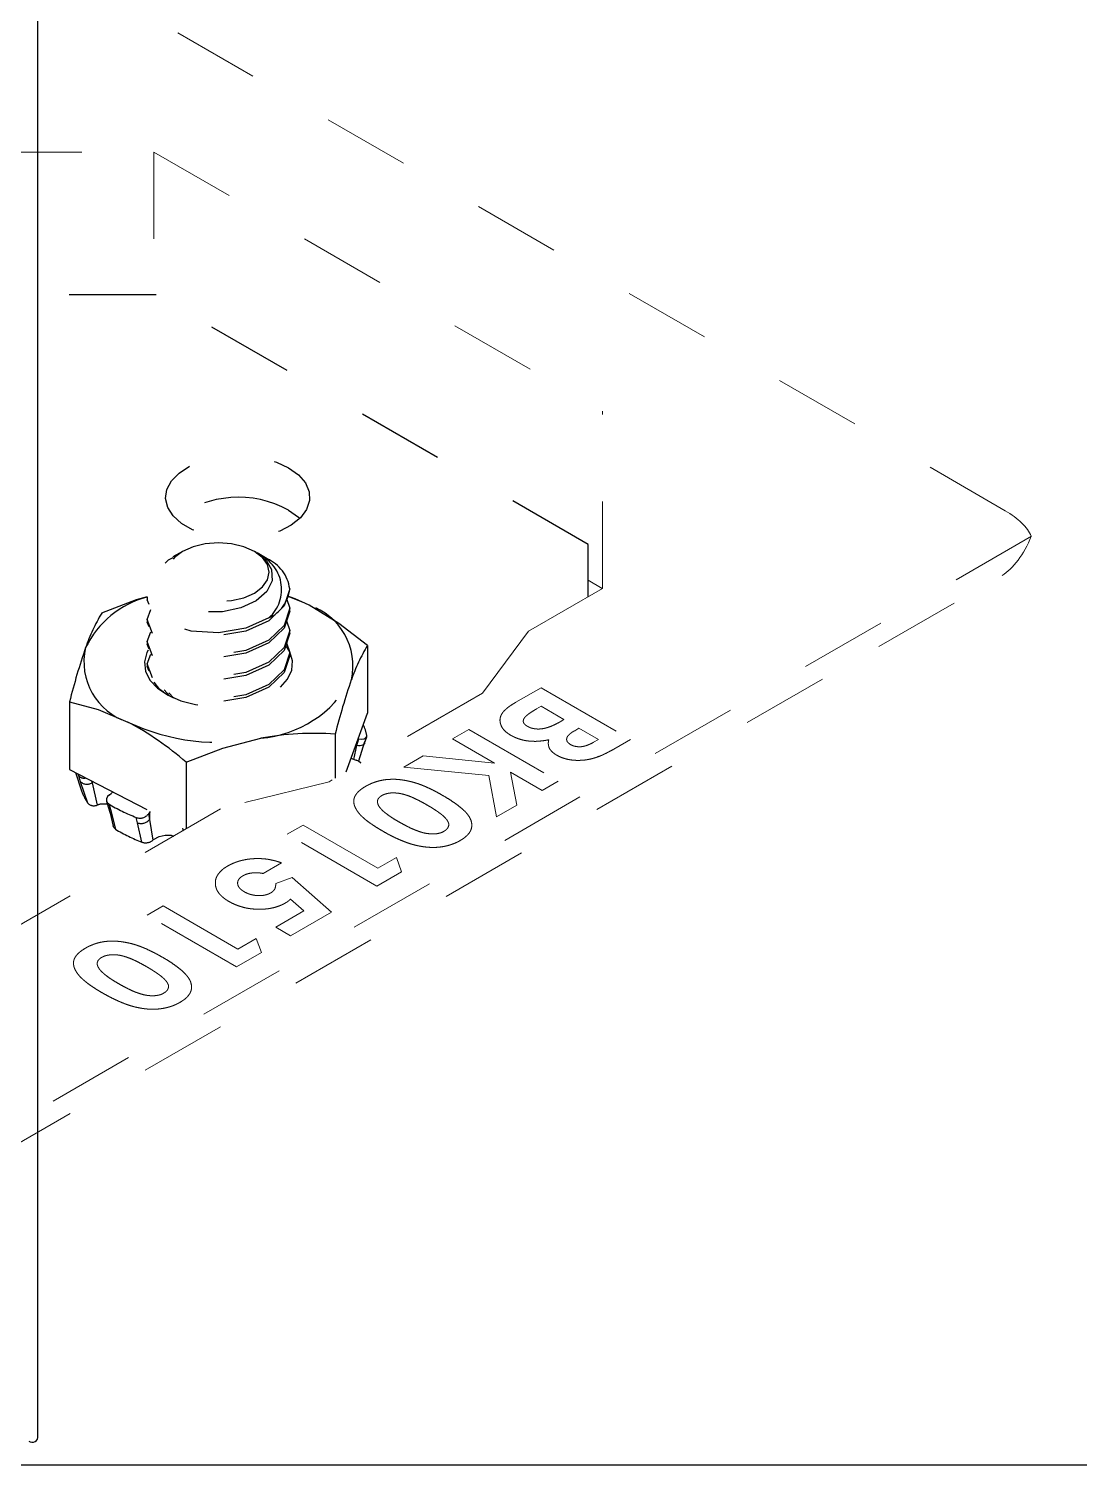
# Model space of a CAD drawing. Extents: x 0 to 11.5, y -11.3 to 0.
# Drawn here: x 3.548 to 4.757, y -11.282 to -9.629 of the extents above; entities that cross this region are included whole.
import ezdxf

# ---------------------------------------------------------------- set-up
doc = ezdxf.new("R2010")
doc.units = 0
doc.header["$LTSCALE"] = 0.5
doc.header["$MEASUREMENT"] = 0
doc.linetypes.add('HIDDEN2', pattern=[0.1875, 0.125, -0.0625])
for name, color, linetype in [('Brackets', 181, 'CONTINUOUS'), ('Hardware', 242, 'CONTINUOUS'), ('Housing', 150, 'CONTINUOUS')]:
    doc.layers.add(name, color=color, linetype=linetype)
doc.layers.add('Jig', color=41, linetype='CONTINUOUS', lineweight=13)
doc.layers.add('Text-Unprinted', color=131, linetype='CONTINUOUS', plot=False)

msp = doc.modelspace()

# ---------------------------------------------------------------- linework, layer by layer
at = {"layer": 'Brackets', "linetype": 'HIDDEN2', "transparency": 16777216}
for p, q in [((3.6942, -9.9353), (3.422, -9.9353)), ((4.1915, -10.2225), (3.6942, -9.9353)), ((4.1915, -10.2827), (4.1915, -10.2225))]:
    msp.add_line(p, q, dxfattribs=at)
at = {"layer": 'Brackets', "linetype": 'HIDDEN2', "transparency": 16777216, "flags": 128}
for points in [[(3.8468, -10.1343), (3.8581, -10.1424), (3.8661, -10.1517), (3.8704, -10.1618), (3.8709, -10.1721), (3.8675, -10.1823), (3.8604, -10.1918), (3.8499, -10.2003), (3.8366, -10.2072), (3.821, -10.2123), (3.8038, -10.2153), (3.7859, -10.2162), (3.7681, -10.2148), (3.7513, -10.2112), (3.7361, -10.2056), (3.7235, -10.1983), (3.7138, -10.1895), (3.7076, -10.1798), (3.7052, -10.1695), (3.7066, -10.1592), (3.7119, -10.1493), (3.7207, -10.1403), (3.7327, -10.1326), (3.7473, -10.1265), (3.7638, -10.1224), (3.7814, -10.1205), (3.7994, -10.1207), (3.8168, -10.1232), (3.8329, -10.1278), (3.8468, -10.1343)], [(3.8468, -10.1832), (3.8581, -10.1912), (3.8596, -10.1926)]]:
    msp.add_lwpolyline(points, dxfattribs=at)
at = {"layer": 'Brackets', "linetype": 'HIDDEN2', "transparency": 16777216}
msp.add_arc((3.789, -10.2875), 0.1193, 61.0098, 127.3306, dxfattribs=at)
at = {"layer": 'Hardware', "linetype": 'HIDDEN2', "transparency": 16777216}
for p, q in [((3.7247, -10.2305), (3.7137, -10.2369)), ((3.8096, -10.2318), (3.8074, -10.2305)), ((3.8222, -10.2391), (3.8105, -10.2323)), ((3.8278, -10.2608), (3.8278, -10.2577)), ((3.6841, -10.2832), (3.6841, -10.2864)), ((3.8481, -10.2991), (3.8481, -10.2959)), ((3.6841, -10.3087), (3.6841, -10.3119)), ((3.8481, -10.3246), (3.8481, -10.3214)), ((3.6841, -10.3342), (3.6841, -10.3374)), ((3.8481, -10.3501), (3.8481, -10.347)), ((3.9375, -10.3387), (3.9375, -10.4166)), ((3.6841, -10.3597), (3.6841, -10.3625)), ((3.7027, -10.3926), (3.7069, -10.3953)), ((3.7148, -10.3992), (3.7091, -10.3934)), ((3.5946, -10.4036), (3.5946, -10.4815)), ((3.9129, -10.4843), (3.9375, -10.4166)), ((3.9005, -10.4407), (3.9005, -10.4915)), ((3.9253, -10.4539), (3.9277, -10.4463)), ((3.9277, -10.4463), (3.9268, -10.4462)), ((3.9342, -10.4513), (3.9367, -10.4437)), ((3.9219, -10.4698), (3.9253, -10.4539)), ((3.9253, -10.4502), (3.9253, -10.4539)), ((3.9343, -10.4496), (3.9274, -10.472)), ((3.729, -10.4731), (3.729, -10.5496)), ((3.9221, -10.4698), (3.9245, -10.4707)), ((3.5946, -10.4815), (3.7277, -10.5504)), ((3.6015, -10.4851), (3.6081, -10.5049)), ((3.6037, -10.4862), (3.6052, -10.4886)), ((3.6074, -10.4955), (3.6052, -10.4886)), ((3.6157, -10.5203), (3.6074, -10.4955)), ((3.6199, -10.4946), (3.6206, -10.4967)), ((3.6206, -10.4949), (3.6206, -10.4967)), ((3.6206, -10.4967), (3.6263, -10.5225)), ((3.6405, -10.5105), (3.6424, -10.5091)), ((3.6424, -10.5091), (3.6443, -10.5072)), ((3.6372, -10.5178), (3.6391, -10.5244)), ((3.6397, -10.521), (3.6416, -10.5275)), ((3.6416, -10.5275), (3.6475, -10.5501)), ((3.6727, -10.5428), (3.6715, -10.5366)), ((3.678, -10.5651), (3.6727, -10.5428)), ((3.6867, -10.5308), (3.6855, -10.5326)), ((3.6855, -10.5326), (3.6867, -10.5389)), ((3.6876, -10.5296), (3.6867, -10.5308)), ((3.6867, -10.5308), (3.6867, -10.5389)), ((3.6867, -10.5389), (3.6904, -10.5629)), ((3.7247, -10.5488), (3.7249, -10.5505))]:
    msp.add_line(p, q, dxfattribs=at)
at = {"layer": 'Hardware', "linetype": 'HIDDEN2', "transparency": 16777216, "flags": 128}
for points in [[(3.8075, -10.2306), (3.7953, -10.2252), (3.7812, -10.2218), (3.7661, -10.2207), (3.7509, -10.2218), (3.7368, -10.2252), (3.7246, -10.2306), (3.7153, -10.2376), (3.7095, -10.2457), (3.7075, -10.2545), (3.7095, -10.2632), (3.7153, -10.2714), (3.7246, -10.2784), (3.7368, -10.2838), (3.7509, -10.2871), (3.7661, -10.2883), (3.7812, -10.2871), (3.7953, -10.2838), (3.8075, -10.2784), (3.8168, -10.2714), (3.8226, -10.2632), (3.8246, -10.2545), (3.8226, -10.2457), (3.8168, -10.2376), (3.8075, -10.2306)], [(3.8094, -10.2319), (3.8208, -10.2406), (3.827, -10.2514)], [(3.827, -10.2514), (3.8278, -10.2642), (3.8219, -10.2766), (3.8094, -10.2874), (3.7919, -10.2954), (3.7707, -10.2999), (3.7486, -10.3001), (3.7274, -10.2961), (3.7101, -10.2882), (3.6984, -10.2774), (3.6939, -10.2648), (3.6972, -10.252), (3.7084, -10.2402), (3.7139, -10.2374)], [(3.824, -10.3071), (3.7974, -10.319), (3.7661, -10.3242), (3.7347, -10.3222), (3.7081, -10.3135), (3.6903, -10.2997), (3.6841, -10.2832), (3.6903, -10.2666), (3.6942, -10.2636)], [(3.8481, -10.2736), (3.8418, -10.2933), (3.824, -10.3103), (3.7974, -10.3222), (3.7661, -10.3274), (3.7347, -10.3253), (3.7081, -10.3167), (3.6903, -10.3029), (3.6841, -10.2864)], [(3.6838, -10.2828), (3.6714, -10.2862), (3.6316, -10.3016)], [(3.8445, -10.2848), (3.8481, -10.2959), (3.8418, -10.3157), (3.824, -10.3326), (3.7974, -10.3445), (3.7661, -10.3497), (3.7347, -10.3477), (3.7081, -10.339), (3.6903, -10.3252), (3.6841, -10.3087), (3.6883, -10.2975)], [(3.8703, -10.2925), (3.8655, -10.2901), (3.8454, -10.2819)], [(3.8703, -10.2925), (3.8542, -10.2852), (3.846, -10.2822)], [(3.9375, -10.3387), (3.9046, -10.3134), (3.8703, -10.2925)], [(3.8481, -10.2991), (3.8418, -10.3188), (3.824, -10.3358), (3.7974, -10.3477), (3.7661, -10.3529), (3.7347, -10.3509), (3.7081, -10.3422), (3.6903, -10.3284), (3.6841, -10.3119)], [(3.8445, -10.3103), (3.8481, -10.3214), (3.8418, -10.3412), (3.824, -10.3581), (3.7974, -10.37), (3.7661, -10.3752), (3.7347, -10.3732), (3.7081, -10.3645), (3.6903, -10.3507), (3.6841, -10.3342), (3.6883, -10.323)], [(3.8481, -10.3246), (3.8418, -10.3444), (3.824, -10.3613), (3.7974, -10.3732), (3.7661, -10.3784), (3.7347, -10.3764), (3.7081, -10.3677), (3.6903, -10.3539), (3.6841, -10.3374)], [(3.6852, -10.344), (3.6836, -10.347), (3.6808, -10.3576), (3.6819, -10.3682), (3.6871, -10.3785), (3.6959, -10.3878), (3.708, -10.3959), (3.7228, -10.4023), (3.7396, -10.4066), (3.7577, -10.4088), (3.7761, -10.4087), (3.7941, -10.4063), (3.8108, -10.4018), (3.8254, -10.3952), (3.8372, -10.387), (3.8457, -10.3775), (3.8505, -10.3672), (3.8513, -10.3566), (3.8481, -10.3461), (3.8443, -10.3401)], [(3.8445, -10.3358), (3.8481, -10.347), (3.8418, -10.3667), (3.824, -10.3836), (3.7974, -10.3955), (3.7661, -10.4007), (3.7347, -10.3987), (3.7081, -10.39), (3.6903, -10.3762), (3.6841, -10.3597), (3.6883, -10.3486)], [(3.8481, -10.3501), (3.8418, -10.3699), (3.824, -10.3868), (3.7974, -10.3987), (3.7661, -10.4039), (3.7347, -10.4019), (3.7081, -10.3932), (3.6903, -10.3794), (3.6841, -10.3629)], [(3.7027, -10.3926), (3.6986, -10.3894), (3.6922, -10.3809)], [(3.7037, -10.3899), (3.7096, -10.3966), (3.7144, -10.399)], [(3.5946, -10.4036), (3.6275, -10.4124), (3.6618, -10.427)], [(3.729, -10.4731), (3.771, -10.4569), (3.8147, -10.4455)], [(3.9277, -10.4463), (3.9309, -10.4466), (3.9336, -10.4462), (3.9357, -10.4452), (3.9367, -10.4436), (3.9368, -10.4421)], [(3.9342, -10.4513), (3.934, -10.4518), (3.9332, -10.4527), (3.9321, -10.4534), (3.9307, -10.4539), (3.9291, -10.4542), (3.9272, -10.4542), (3.9253, -10.4539)], [(3.9187, -10.4683), (3.9205, -10.4692), (3.9221, -10.4698)], [(3.9302, -10.4743), (3.9296, -10.4736), (3.9271, -10.4718), (3.9245, -10.4707)], [(3.6405, -10.5105), (3.6384, -10.5127), (3.6372, -10.5151), (3.6371, -10.5174), (3.6381, -10.5196), (3.6397, -10.521)], [(3.6391, -10.5244), (3.6412, -10.5318), (3.6447, -10.5465)], [(3.6475, -10.5501), (3.6456, -10.5483), (3.6449, -10.5464)], [(3.6904, -10.5629), (3.6913, -10.5621), (3.6976, -10.5586), (3.7048, -10.5569), (3.7117, -10.5572), (3.7144, -10.5581)], [(3.7249, -10.5505), (3.725, -10.5519)]]:
    msp.add_lwpolyline(points, dxfattribs=at)
at = {"layer": 'Hardware', "linetype": 'HIDDEN2', "transparency": 16777216}
for centre, radius, start, end in [((3.7946, -10.2743), 0.0441, 311.9206, 69.3489), ((3.8047, -10.2792), 0.0437, 7.3504, 66.5129), ((3.807, -10.2695), 0.0413, 294.392, 354.3131), ((3.7123, -10.3896), 0.1103, 104.8691, 154.0121), ((3.8479, -10.362), 0.073, 347.082, 72.098), ((3.8155, -10.4117), 0.2143, 149.0896, 160.7981), ((4.301, -10.5793), 0.7279, 160.9096, 166.0336), ((3.6842, -10.3575), 0.073, 167.082, 252.098), ((4.1215, -10.4488), 0.2144, 149.093, 160.7948), ((3.8038, -10.3141), 0.1318, 274.7572, 330.8868), ((4.6078, -10.6166), 0.7289, 160.9129, 166.0303), ((3.7664, -10.2044), 0.2459, 244.8434, 281.3464), ((3.4948, -10.7422), 0.3567, 48.961, 62.0855), ((3.8746, -10.4549), 0.0635, 11.6398, 23.5409), ((3.8765, -10.7782), 0.3383, 85.9448, 100.5238), ((3.6113, -10.4833), 0.00816, 221.0681, 283.97), ((3.6147, -10.4878), 0.0106, 226.3702, 303.2178), ((3.6707, -10.4837), 0.0661, 198.7484, 213.6795), ((3.6226, -10.5136), 0.00961, 224.4484, 292.7177), ((3.634, -10.546), 0.0248, 79.9474, 108.0654), ((3.6443, -10.5228), 0.00545, 197.3537, 240.3933), ((3.7352, -10.3664), 0.1817, 238.281, 249.4596), ((3.6758, -10.5251), 0.0123, 249.5503, 322.0105), ((3.677, -10.5313), 0.0123, 249.4103, 321.6909), ((3.7372, -10.4057), 0.17, 238.1225, 249.6181), ((3.7328, -10.5491), 0.00804, 190.6521, 199.8542), ((3.6823, -10.5529), 0.0129, 250.8263, 309.0736)]:
    msp.add_arc(centre, radius, start, end, dxfattribs=at)
at = {"layer": 'Housing', "transparency": 16777216}
msp.add_line((3.5582, -11.2481), (3.5582, -8.905), dxfattribs=at)
msp.add_arc((3.5518, -11.2491), 0.00655, 230.7624, 9.2023, dxfattribs=at)
at = {"layer": 'Jig', "linetype": 'HIDDEN2', "transparency": 16777216}
for p, q in [((4.6718, -10.1837), (3.4931, -9.5033)), ((3.5087, -9.771), (3.6918, -9.771)), ((3.6918, -9.771), (4.208, -10.069)), ((3.6918, -9.771), (3.6918, -9.9353)), ((4.208, -10.2731), (4.208, -10.069)), ((4.7018, -10.2131), (3.5086, -10.9019)), ((4.1915, -10.2636), (4.2079, -10.2731)), ((4.5263, -10.3399), (4.668, -10.2581)), ((4.1231, -10.3221), (4.208, -10.2731)), ((4.1231, -10.3221), (4.0701, -10.3935)), ((3.5086, -10.9274), (4.5263, -10.3399)), ((4.0701, -10.3935), (3.8933, -10.4956)), ((4.1084, -10.4041), (4.1374, -10.3874)), ((4.1374, -10.3874), (4.2405, -10.4469)), ((4.1374, -10.4087), (4.132, -10.4118)), ((4.1638, -10.424), (4.1374, -10.4087)), ((4.1594, -10.4266), (4.1638, -10.424)), ((4.0356, -10.4461), (4.0541, -10.4355)), ((4.0839, -10.4741), (4.0356, -10.4461)), ((4.0541, -10.4355), (4.1572, -10.495)), ((4.181, -10.4339), (4.1761, -10.4368)), ((4.2035, -10.4469), (4.181, -10.4339)), ((4.1977, -10.4502), (4.2035, -10.4469)), ((4.2405, -10.4469), (4.224, -10.4564)), ((3.9794, -10.4786), (4.0017, -10.4657)), ((4.0772, -10.4885), (3.9794, -10.4786)), ((4.0017, -10.4657), (4.0839, -10.4741)), ((4.2013, -10.4674), (4.2035, -10.4662)), ((3.8933, -10.4956), (3.7696, -10.5262)), ((4.0861, -10.536), (4.0772, -10.4885)), ((4.1024, -10.4847), (4.1094, -10.5226)), ((4.1387, -10.5057), (4.1024, -10.4847)), ((4.1572, -10.495), (4.1387, -10.5057)), ((3.5086, -10.6769), (3.7696, -10.5262)), ((4.1094, -10.5226), (4.0861, -10.536)), ((3.8452, -10.556), (3.8637, -10.5454)), ((3.8637, -10.5454), (3.9496, -10.595)), ((3.9483, -10.6156), (3.8452, -10.556)), ((3.8386, -10.5889), (3.8174, -10.6011)), ((3.9496, -10.595), (3.9708, -10.5827)), ((3.9708, -10.5827), (3.9769, -10.5991)), ((3.8319, -10.6126), (3.851, -10.6057)), ((3.851, -10.6057), (3.8961, -10.6457)), ((3.9769, -10.5991), (3.9483, -10.6156)), ((3.6839, -10.6491), (3.7024, -10.6385)), ((3.7024, -10.6385), (3.7883, -10.6881)), ((3.832, -10.6629), (3.8642, -10.6442)), ((3.8642, -10.6442), (3.8488, -10.6307)), ((3.787, -10.7087), (3.6839, -10.6491)), ((3.8961, -10.6457), (3.8491, -10.6728)), ((3.7883, -10.6881), (3.8095, -10.6759)), ((3.8095, -10.6759), (3.8156, -10.6922)), ((3.8491, -10.6728), (3.832, -10.6629)), ((3.8156, -10.6922), (3.787, -10.7087))]:
    msp.add_line(p, q, dxfattribs=at)
for centre, major_axis, ratio, start_param, end_param in [((4.6276, -10.2092), (0.0758, -0.0203), 0.51759, 0.390182, 1.0931), ((4.668, -10.1859), (0.0203, 0.0758), 0.517638, 3.619174, 4.487053)]:
    msp.add_ellipse(centre, major_axis=major_axis, ratio=ratio, start_param=start_param, end_param=end_param, dxfattribs=at)
for points, knots in [([(4.1024, -10.442), (4.1011, -10.4412), (4.0984, -10.4395), (4.0952, -10.4366), (4.0927, -10.4336), (4.0911, -10.4303), (4.0902, -10.427), (4.09, -10.4238), (4.0907, -10.4206), (4.0919, -10.418), (4.0932, -10.4159), (4.0946, -10.4143), (4.0962, -10.4127), (4.0981, -10.411), (4.1002, -10.4093), (4.1027, -10.4076), (4.1054, -10.4059), (4.1073, -10.4047), (4.1084, -10.4041)], [0, 0, 0, 0, 0.080261, 0.158474, 0.236207, 0.315056, 0.393175, 0.468687, 0.542738, 0.617328, 0.655986, 0.697072, 0.740691, 0.786724, 0.835575, 0.887247, 0.941896, 1, 1, 1, 1]), ([(4.132, -10.4118), (4.131, -10.4124), (4.129, -10.4136), (4.1262, -10.4154), (4.1238, -10.417), (4.1218, -10.4186), (4.1201, -10.42), (4.1188, -10.4214), (4.1178, -10.4227), (4.1172, -10.4238), (4.117, -10.425), (4.1169, -10.426), (4.1171, -10.4271), (4.1176, -10.4281), (4.1182, -10.4291), (4.1192, -10.43), (4.1203, -10.4309), (4.1212, -10.4315), (4.1217, -10.4317)], [0, 0, 0, 0, 0.109567, 0.210657, 0.302002, 0.385143, 0.459013, 0.524719, 0.583227, 0.634208, 0.681186, 0.726275, 0.770113, 0.81408, 0.857994, 0.903339, 0.950545, 1, 1, 1, 1]), ([(4.1217, -10.4317), (4.1222, -10.432), (4.1233, -10.4326), (4.1251, -10.4334), (4.127, -10.434), (4.1289, -10.4344), (4.131, -10.4347), (4.1331, -10.4349), (4.1353, -10.4349), (4.1376, -10.4347), (4.14, -10.4344), (4.1425, -10.4338), (4.1451, -10.4331), (4.1477, -10.4322), (4.1505, -10.4311), (4.1534, -10.4297), (4.1564, -10.4282), (4.1584, -10.4271), (4.1594, -10.4266)], [0, 0, 0, 0, 0.052819, 0.102878, 0.151678, 0.199551, 0.247191, 0.295684, 0.345734, 0.397981, 0.453756, 0.514105, 0.579148, 0.650083, 0.727487, 0.811477, 0.902489, 1, 1, 1, 1]), ([(4.1462, -10.4473), (4.1451, -10.4475), (4.143, -10.4479), (4.1398, -10.4484), (4.1366, -10.4487), (4.1336, -10.449), (4.1306, -10.4491), (4.1277, -10.449), (4.1249, -10.4489), (4.1221, -10.4486), (4.1195, -10.4482), (4.1168, -10.4477), (4.1143, -10.447), (4.1118, -10.4462), (4.1094, -10.4454), (4.107, -10.4443), (4.1046, -10.4432), (4.1032, -10.4424), (4.1024, -10.442)], [0, 0, 0, 0, 0.072777, 0.142695, 0.20945, 0.274662, 0.337276, 0.397637, 0.457383, 0.51563, 0.573128, 0.631071, 0.689567, 0.748793, 0.809263, 0.870741, 0.934278, 1, 1, 1, 1]), ([(4.1761, -10.4368), (4.1754, -10.4372), (4.1741, -10.4379), (4.1724, -10.4391), (4.1709, -10.4402), (4.1697, -10.4413), (4.1686, -10.4424), (4.1678, -10.4435), (4.1673, -10.4446), (4.1668, -10.4459), (4.1668, -10.4476), (4.1675, -10.4495), (4.1691, -10.4513), (4.1706, -10.4523), (4.1714, -10.4528)], [0, 0, 0, 0, 0.088765, 0.171355, 0.248082, 0.32112, 0.38886, 0.452062, 0.51223, 0.569578, 0.676977, 0.78104, 0.886932, 1, 1, 1, 1]), ([(4.1554, -10.465), (4.1545, -10.4644), (4.1526, -10.4632), (4.1503, -10.4614), (4.1485, -10.4594), (4.147, -10.4573), (4.1462, -10.455), (4.1457, -10.4526), (4.1457, -10.45), (4.1461, -10.4482), (4.1462, -10.4473)], [0, 0, 0, 0, 0.123301, 0.242848, 0.359409, 0.475562, 0.594399, 0.720186, 0.855107, 1, 1, 1, 1]), ([(4.1714, -10.4528), (4.1723, -10.4533), (4.1739, -10.4541), (4.1768, -10.4549), (4.1799, -10.4553), (4.1827, -10.4553), (4.1849, -10.4551), (4.1866, -10.4547), (4.1884, -10.4543), (4.1902, -10.4537), (4.192, -10.453), (4.1939, -10.4522), (4.1958, -10.4513), (4.197, -10.4506), (4.1977, -10.4502)], [0, 0, 0, 0, 0.11231, 0.217147, 0.320714, 0.428659, 0.486092, 0.546538, 0.610628, 0.678603, 0.751055, 0.828597, 0.911511, 1, 1, 1, 1]), ([(4.224, -10.4564), (4.2228, -10.4571), (4.2206, -10.4584), (4.2172, -10.4602), (4.2141, -10.4618), (4.2112, -10.4633), (4.2084, -10.4646), (4.2058, -10.4658), (4.2034, -10.4667), (4.2018, -10.4673), (4.2011, -10.4675)], [0, 0, 0, 0, 0.163996, 0.31733, 0.458061, 0.588186, 0.707951, 0.816321, 0.913584, 1, 1, 1, 1]), ([(4.2011, -10.4675), (4.2001, -10.4678), (4.1982, -10.4685), (4.1951, -10.4692), (4.1921, -10.4699), (4.1891, -10.4704), (4.186, -10.4708), (4.183, -10.4709), (4.1799, -10.471), (4.1768, -10.4709), (4.1738, -10.4707), (4.1709, -10.4703), (4.168, -10.4698), (4.1653, -10.4691), (4.1627, -10.4683), (4.1601, -10.4673), (4.1577, -10.4662), (4.1562, -10.4654), (4.1554, -10.465)], [0, 0, 0, 0, 0.0687531, 0.1349156, 0.1997307, 0.2629864, 0.3253728, 0.3873549, 0.4494293, 0.5111423, 0.5725003, 0.6331078, 0.6928946, 0.752379, 0.8127285, 0.8734732, 0.9357733, 1, 1, 1, 1]), ([(3.9355, -10.5008), (3.9365, -10.5003), (3.9383, -10.4993), (3.9412, -10.4979), (3.9442, -10.4967), (3.9472, -10.4956), (3.9503, -10.4947), (3.9534, -10.494), (3.9566, -10.4934), (3.9598, -10.493), (3.9631, -10.4928), (3.9665, -10.4927), (3.97, -10.4927), (3.9735, -10.493), (3.9771, -10.4934), (3.9808, -10.494), (3.9845, -10.4947), (3.9884, -10.4956), (3.9923, -10.4967), (3.9964, -10.498), (4.0006, -10.4996), (4.005, -10.5014), (4.0095, -10.5035), (4.0142, -10.5058), (4.0191, -10.5084), (4.0223, -10.5102), (4.024, -10.5112)], [0, 0, 0, 0, 0.038217, 0.074866, 0.110156, 0.144728, 0.178083, 0.211173, 0.243689, 0.275873, 0.308376, 0.341263, 0.37515, 0.409654, 0.445155, 0.482071, 0.520572, 0.560549, 0.603102, 0.648683, 0.697941, 0.750805, 0.807313, 0.867658, 0.931863, 1, 1, 1, 1]), ([(3.9549, -10.5522), (3.9532, -10.5512), (3.95, -10.5493), (3.9455, -10.5465), (3.9414, -10.5437), (3.9377, -10.5411), (3.9345, -10.5385), (3.9317, -10.536), (3.9292, -10.5336), (3.9273, -10.5312), (3.9256, -10.529), (3.9243, -10.5268), (3.9232, -10.5246), (3.9224, -10.5225), (3.922, -10.5205), (3.9217, -10.5185), (3.9218, -10.5166), (3.9222, -10.5147), (3.9228, -10.5129), (3.9238, -10.5111), (3.925, -10.5093), (3.9265, -10.5075), (3.9284, -10.5058), (3.9304, -10.5041), (3.9328, -10.5024), (3.9346, -10.5014), (3.9355, -10.5008)], [0, 0, 0, 0, 0.068487, 0.133069, 0.193817, 0.251068, 0.304383, 0.354387, 0.401271, 0.444674, 0.485664, 0.524645, 0.562136, 0.597927, 0.632452, 0.665728, 0.697754, 0.729353, 0.76059, 0.792367, 0.824323, 0.857165, 0.890933, 0.925965, 0.962064, 1, 1, 1, 1]), ([(3.9541, -10.5115), (3.9535, -10.5118), (3.9524, -10.5125), (3.9511, -10.5136), (3.9501, -10.5149), (3.9494, -10.5162), (3.9491, -10.5176), (3.949, -10.519), (3.9493, -10.5205), (3.9497, -10.5216), (3.9499, -10.5221)], [0, 0, 0, 0, 0.124035, 0.242846, 0.360342, 0.479042, 0.599334, 0.725488, 0.858549, 1, 1, 1, 1]), ([(4.0053, -10.5218), (4.0037, -10.5209), (4.0006, -10.5191), (3.9961, -10.5168), (3.9918, -10.5147), (3.9877, -10.5129), (3.9839, -10.5114), (3.9802, -10.5103), (3.9769, -10.5094), (3.9737, -10.5088), (3.9707, -10.5085), (3.9679, -10.5084), (3.9652, -10.5084), (3.9627, -10.5086), (3.9603, -10.5091), (3.9581, -10.5097), (3.956, -10.5105), (3.9547, -10.5111), (3.9541, -10.5115)], [0, 0, 0, 0, 0.110753, 0.212377, 0.305554, 0.389901, 0.466769, 0.535485, 0.596821, 0.651361, 0.701339, 0.747856, 0.792192, 0.834256, 0.875313, 0.916021, 0.957645, 1, 1, 1, 1]), ([(4.024, -10.5112), (4.0262, -10.5125), (4.0306, -10.5151), (4.0366, -10.519), (4.0418, -10.5228), (4.0463, -10.5264), (4.0501, -10.5299), (4.053, -10.5333), (4.0553, -10.5366), (4.0562, -10.5388), (4.0567, -10.5399)], [0, 0, 0, 0, 0.161066, 0.310779, 0.449889, 0.578276, 0.696627, 0.805994, 0.906565, 1, 1, 1, 1]), ([(3.9499, -10.5221), (3.9502, -10.5228), (3.951, -10.5242), (3.9527, -10.5263), (3.9548, -10.5286), (3.9575, -10.531), (3.9608, -10.5334), (3.9645, -10.5361), (3.9687, -10.5388), (3.9718, -10.5406), (3.9734, -10.5415)], [0, 0, 0, 0, 0.088875, 0.186363, 0.29409, 0.412109, 0.541758, 0.682689, 0.835089, 1, 1, 1, 1]), ([(4.0255, -10.5527), (4.0263, -10.5522), (4.0278, -10.5512), (4.0294, -10.5495), (4.0306, -10.5477), (4.0311, -10.5461), (4.0312, -10.5447), (4.0311, -10.5436), (4.0307, -10.5425), (4.0301, -10.5413), (4.0294, -10.54), (4.0285, -10.5387), (4.0273, -10.5374), (4.026, -10.536), (4.0244, -10.5345), (4.0225, -10.533), (4.0203, -10.5313), (4.0179, -10.5296), (4.0151, -10.5278), (4.0121, -10.5258), (4.0088, -10.5238), (4.0065, -10.5225), (4.0053, -10.5218)], [0, 0, 0, 0, 0.0538411, 0.1055571, 0.1576599, 0.2116004, 0.2398238, 0.2697149, 0.3010045, 0.3345039, 0.3701852, 0.4079947, 0.4485928, 0.4919867, 0.5385879, 0.5903019, 0.6463263, 0.7071889, 0.7729157, 0.8436212, 0.9192973, 1, 1, 1, 1]), ([(3.9734, -10.5415), (3.975, -10.5424), (3.9782, -10.5442), (3.9829, -10.5467), (3.9873, -10.5489), (3.9915, -10.5507), (3.9955, -10.5523), (3.9992, -10.5535), (4.0026, -10.5545), (4.0059, -10.5551), (4.0089, -10.5554), (4.0117, -10.5556), (4.0144, -10.5556), (4.017, -10.5554), (4.0194, -10.555), (4.0216, -10.5544), (4.0237, -10.5537), (4.0249, -10.553), (4.0255, -10.5527)], [0, 0, 0, 0, 0.112119, 0.21581, 0.310214, 0.396008, 0.473428, 0.542799, 0.60457, 0.659382, 0.708791, 0.755384, 0.798717, 0.840426, 0.880199, 0.91973, 0.959047, 1, 1, 1, 1]), ([(4.0567, -10.5399), (4.057, -10.541), (4.0576, -10.5431), (4.0577, -10.5464), (4.0573, -10.5495), (4.056, -10.5525), (4.0542, -10.5553), (4.0516, -10.5581), (4.0484, -10.5607), (4.0458, -10.5623), (4.0445, -10.5631)], [0, 0, 0, 0, 0.132314, 0.2587, 0.380912, 0.500535, 0.620923, 0.742376, 0.868281, 1, 1, 1, 1]), ([(4.0445, -10.5631), (4.0436, -10.5636), (4.0418, -10.5646), (4.0389, -10.566), (4.036, -10.5671), (4.0329, -10.5682), (4.0298, -10.5691), (4.0267, -10.5698), (4.0234, -10.5704), (4.0201, -10.5708), (4.0167, -10.5711), (4.0132, -10.5711), (4.0096, -10.5711), (4.006, -10.5708), (4.0023, -10.5704), (3.9986, -10.5698), (3.9947, -10.569), (3.9908, -10.5681), (3.9868, -10.5669), (3.9827, -10.5655), (3.9784, -10.5639), (3.9739, -10.562), (3.9693, -10.5599), (3.9646, -10.5576), (3.9597, -10.555), (3.9565, -10.5531), (3.9549, -10.5522)], [0, 0, 0, 0, 0.0366286, 0.0720217, 0.1066078, 0.1402818, 0.1735899, 0.2063905, 0.2392744, 0.2720847, 0.3050361, 0.3385128, 0.3725942, 0.4076936, 0.4438581, 0.4814443, 0.5202391, 0.5610321, 0.6041364, 0.6501786, 0.6996678, 0.7524047, 0.8088213, 0.8689765, 0.9326862, 1, 1, 1, 1]), ([(3.7779, -10.6332), (3.7767, -10.6325), (3.7744, -10.6311), (3.7713, -10.6287), (3.7686, -10.6263), (3.7665, -10.6237), (3.7647, -10.6211), (3.7635, -10.6184), (3.7627, -10.6156), (3.7624, -10.6127), (3.7625, -10.6098), (3.7631, -10.607), (3.7642, -10.6044), (3.7658, -10.6018), (3.7678, -10.5993), (3.7702, -10.5969), (3.7731, -10.5947), (3.7754, -10.5933), (3.7765, -10.5926)], [0, 0, 0, 0, 0.066758, 0.131732, 0.194817, 0.257027, 0.318727, 0.38033, 0.443305, 0.507446, 0.571491, 0.633349, 0.693931, 0.75392, 0.813795, 0.874519, 0.93622, 1, 1, 1, 1]), ([(3.7765, -10.5926), (3.7776, -10.592), (3.7798, -10.5908), (3.7831, -10.5893), (3.7867, -10.5879), (3.7903, -10.5867), (3.7941, -10.5858), (3.798, -10.585), (3.802, -10.5844), (3.8061, -10.5841), (3.8102, -10.5839), (3.8144, -10.584), (3.8185, -10.5842), (3.8226, -10.5847), (3.8267, -10.5855), (3.8307, -10.5864), (3.8347, -10.5875), (3.8373, -10.5884), (3.8386, -10.5889)], [0, 0, 0, 0, 0.0659348, 0.1300373, 0.1923621, 0.2538195, 0.3141994, 0.3746699, 0.4351541, 0.4964787, 0.5578093, 0.6190309, 0.6796912, 0.7409613, 0.8033753, 0.8668177, 0.932318, 1, 1, 1, 1]), ([(3.794, -10.6039), (3.7935, -10.6042), (3.7925, -10.6048), (3.7913, -10.6058), (3.7902, -10.6068), (3.7894, -10.6079), (3.7888, -10.609), (3.7883, -10.6102), (3.7881, -10.6115), (3.7881, -10.6127), (3.7883, -10.614), (3.7887, -10.6153), (3.7893, -10.6165), (3.7902, -10.6177), (3.7913, -10.6189), (3.7926, -10.62), (3.7941, -10.6211), (3.7952, -10.6218), (3.7958, -10.6222)], [0, 0, 0, 0, 0.0611615, 0.1203364, 0.1783898, 0.2358655, 0.2941824, 0.353242, 0.4136922, 0.4761377, 0.5394336, 0.6023842, 0.6644303, 0.7277262, 0.7924691, 0.8591605, 0.928156, 1, 1, 1, 1]), ([(3.8174, -10.6011), (3.8163, -10.6009), (3.8141, -10.6005), (3.8108, -10.6002), (3.8076, -10.6002), (3.8045, -10.6005), (3.8016, -10.601), (3.7988, -10.6017), (3.7963, -10.6027), (3.7948, -10.6035), (3.794, -10.6039)], [0, 0, 0, 0, 0.138136, 0.268451, 0.394253, 0.518099, 0.638518, 0.756966, 0.877275, 1, 1, 1, 1]), ([(3.7958, -10.6222), (3.7964, -10.6225), (3.7976, -10.6232), (3.7995, -10.624), (3.8013, -10.6247), (3.8033, -10.6253), (3.8053, -10.6258), (3.8074, -10.6262), (3.8095, -10.6265), (3.8117, -10.6266), (3.8138, -10.6266), (3.8158, -10.6265), (3.8178, -10.6263), (3.8197, -10.6259), (3.8215, -10.6255), (3.8232, -10.6249), (3.8248, -10.6242), (3.8258, -10.6237), (3.8263, -10.6234)], [0, 0, 0, 0, 0.0729004, 0.1420036, 0.2092423, 0.2745916, 0.3384168, 0.4016928, 0.464934, 0.5282564, 0.590685, 0.6509338, 0.7096511, 0.7671803, 0.8241642, 0.8817509, 0.9399466, 1, 1, 1, 1]), ([(3.8263, -10.6234), (3.8268, -10.6231), (3.8278, -10.6225), (3.829, -10.6214), (3.8301, -10.6202), (3.8309, -10.6189), (3.8314, -10.6175), (3.8318, -10.616), (3.832, -10.6143), (3.8319, -10.6132), (3.8319, -10.6126)], [0, 0, 0, 0, 0.11036, 0.221186, 0.334364, 0.452977, 0.577234, 0.708804, 0.849355, 1, 1, 1, 1]), ([(3.8434, -10.6349), (3.8423, -10.6355), (3.8401, -10.6368), (3.8364, -10.6383), (3.8327, -10.6396), (3.8287, -10.6407), (3.8246, -10.6415), (3.8203, -10.642), (3.8159, -10.6423), (3.8114, -10.6423), (3.8069, -10.6421), (3.8024, -10.6416), (3.798, -10.6409), (3.7938, -10.6398), (3.7896, -10.6386), (3.7856, -10.637), (3.7816, -10.6353), (3.7792, -10.6339), (3.7779, -10.6332)], [0, 0, 0, 0, 0.063401, 0.124976, 0.184492, 0.243474, 0.302264, 0.361384, 0.421482, 0.483455, 0.545936, 0.608143, 0.66982, 0.732332, 0.796092, 0.861643, 0.929435, 1, 1, 1, 1]), ([(3.8488, -10.6307), (3.8484, -10.6311), (3.8476, -10.6319), (3.8463, -10.633), (3.8449, -10.634), (3.8439, -10.6346), (3.8434, -10.6349)], [0, 0, 0, 0, 0.263663, 0.52313, 0.767095, 1, 1, 1, 1]), ([(3.6323, -10.7384), (3.6306, -10.7375), (3.6274, -10.7356), (3.6229, -10.7327), (3.6188, -10.73), (3.6151, -10.7273), (3.6119, -10.7247), (3.6091, -10.7222), (3.6066, -10.7198), (3.6047, -10.7175), (3.603, -10.7152), (3.6017, -10.713), (3.6006, -10.7109), (3.5998, -10.7088), (3.5994, -10.7067), (3.5991, -10.7047), (3.5992, -10.7028), (3.5996, -10.7009), (3.6002, -10.6991), (3.6012, -10.6973), (3.6024, -10.6955), (3.6039, -10.6938), (3.6058, -10.692), (3.6079, -10.6903), (3.6103, -10.6887), (3.612, -10.6876), (3.6129, -10.6871)], [0, 0, 0, 0, 0.068487, 0.133069, 0.193817, 0.251068, 0.304383, 0.354387, 0.401271, 0.444674, 0.485664, 0.524645, 0.562136, 0.597927, 0.632452, 0.665728, 0.697754, 0.729353, 0.76059, 0.792367, 0.824323, 0.857165, 0.890933, 0.925965, 0.962064, 1, 1, 1, 1]), ([(3.6129, -10.6871), (3.6139, -10.6865), (3.6157, -10.6855), (3.6186, -10.6841), (3.6216, -10.6829), (3.6246, -10.6818), (3.6277, -10.6809), (3.6308, -10.6802), (3.634, -10.6796), (3.6373, -10.6792), (3.6406, -10.679), (3.644, -10.6789), (3.6474, -10.679), (3.6509, -10.6792), (3.6545, -10.6796), (3.6582, -10.6802), (3.6619, -10.6809), (3.6658, -10.6818), (3.6697, -10.6829), (3.6738, -10.6842), (3.678, -10.6858), (3.6824, -10.6876), (3.6869, -10.6898), (3.6917, -10.6921), (3.6965, -10.6946), (3.6997, -10.6965), (3.7014, -10.6974)], [0, 0, 0, 0, 0.038217, 0.074866, 0.110156, 0.144728, 0.178083, 0.211173, 0.243689, 0.275873, 0.308376, 0.341263, 0.37515, 0.409654, 0.445155, 0.482071, 0.520572, 0.560549, 0.603102, 0.648683, 0.697941, 0.750805, 0.807313, 0.867658, 0.931863, 1, 1, 1, 1]), ([(3.6827, -10.708), (3.6811, -10.7071), (3.678, -10.7054), (3.6735, -10.703), (3.6692, -10.7009), (3.6651, -10.6991), (3.6613, -10.6977), (3.6577, -10.6965), (3.6543, -10.6956), (3.6511, -10.695), (3.6481, -10.6947), (3.6453, -10.6946), (3.6426, -10.6946), (3.6401, -10.6949), (3.6377, -10.6953), (3.6355, -10.6959), (3.6334, -10.6967), (3.6322, -10.6974), (3.6315, -10.6977)], [0, 0, 0, 0, 0.110753, 0.212377, 0.305554, 0.389901, 0.466769, 0.535485, 0.596821, 0.651361, 0.701339, 0.747856, 0.792192, 0.834256, 0.875313, 0.916021, 0.957645, 1, 1, 1, 1]), ([(3.6315, -10.6977), (3.631, -10.698), (3.6299, -10.6987), (3.6286, -10.6999), (3.6275, -10.7011), (3.6269, -10.7024), (3.6265, -10.7038), (3.6264, -10.7052), (3.6267, -10.7068), (3.6271, -10.7078), (3.6273, -10.7083)], [0, 0, 0, 0, 0.124035, 0.242846, 0.360342, 0.479042, 0.599334, 0.725488, 0.858549, 1, 1, 1, 1]), ([(3.6273, -10.7083), (3.6277, -10.709), (3.6284, -10.7104), (3.6301, -10.7126), (3.6323, -10.7148), (3.635, -10.7172), (3.6382, -10.7197), (3.6419, -10.7223), (3.6461, -10.725), (3.6492, -10.7268), (3.6508, -10.7277)], [0, 0, 0, 0, 0.088875, 0.186363, 0.29409, 0.412109, 0.541758, 0.682689, 0.835089, 1, 1, 1, 1]), ([(3.7029, -10.7389), (3.7037, -10.7384), (3.7052, -10.7375), (3.7069, -10.7358), (3.708, -10.7339), (3.7085, -10.7323), (3.7086, -10.7309), (3.7085, -10.7298), (3.7081, -10.7287), (3.7076, -10.7275), (3.7068, -10.7263), (3.7059, -10.725), (3.7047, -10.7236), (3.7034, -10.7222), (3.7018, -10.7208), (3.6999, -10.7192), (3.6977, -10.7176), (3.6953, -10.7158), (3.6925, -10.714), (3.6895, -10.7121), (3.6862, -10.71), (3.6839, -10.7087), (3.6827, -10.708)], [0, 0, 0, 0, 0.053841, 0.105557, 0.15766, 0.2116, 0.239824, 0.269715, 0.301005, 0.334504, 0.370185, 0.407995, 0.448593, 0.491987, 0.538588, 0.590302, 0.646326, 0.707189, 0.772916, 0.843621, 0.919297, 1, 1, 1, 1]), ([(3.7014, -10.6974), (3.7037, -10.6987), (3.708, -10.7013), (3.714, -10.7052), (3.7192, -10.709), (3.7237, -10.7126), (3.7275, -10.7162), (3.7304, -10.7196), (3.7327, -10.7228), (3.7337, -10.725), (3.7341, -10.7261)], [0, 0, 0, 0, 0.161066, 0.310779, 0.449889, 0.578276, 0.696627, 0.805994, 0.906565, 1, 1, 1, 1]), ([(3.6508, -10.7277), (3.6524, -10.7287), (3.6556, -10.7305), (3.6603, -10.7329), (3.6647, -10.7351), (3.6689, -10.737), (3.6729, -10.7385), (3.6766, -10.7397), (3.68, -10.7407), (3.6833, -10.7413), (3.6863, -10.7417), (3.6892, -10.7418), (3.6919, -10.7418), (3.6944, -10.7416), (3.6968, -10.7412), (3.699, -10.7407), (3.7011, -10.7399), (3.7023, -10.7392), (3.7029, -10.7389)], [0, 0, 0, 0, 0.112119, 0.21581, 0.310214, 0.396008, 0.473428, 0.542799, 0.60457, 0.659382, 0.708791, 0.755384, 0.798717, 0.840426, 0.880199, 0.91973, 0.959047, 1, 1, 1, 1]), ([(3.7341, -10.7261), (3.7344, -10.7272), (3.735, -10.7293), (3.7352, -10.7326), (3.7347, -10.7357), (3.7334, -10.7387), (3.7316, -10.7416), (3.729, -10.7443), (3.7258, -10.7469), (3.7232, -10.7485), (3.7219, -10.7493)], [0, 0, 0, 0, 0.132314, 0.2587, 0.380912, 0.500535, 0.620923, 0.742376, 0.868281, 1, 1, 1, 1]), ([(3.7219, -10.7493), (3.721, -10.7498), (3.7192, -10.7508), (3.7163, -10.7522), (3.7134, -10.7534), (3.7104, -10.7544), (3.7073, -10.7553), (3.7041, -10.756), (3.7008, -10.7566), (3.6975, -10.757), (3.6941, -10.7573), (3.6906, -10.7574), (3.6871, -10.7573), (3.6834, -10.757), (3.6797, -10.7566), (3.676, -10.756), (3.6722, -10.7552), (3.6682, -10.7543), (3.6642, -10.7531), (3.6601, -10.7517), (3.6558, -10.7501), (3.6514, -10.7482), (3.6468, -10.7461), (3.6421, -10.7438), (3.6372, -10.7412), (3.6339, -10.7394), (3.6323, -10.7384)], [0, 0, 0, 0, 0.036629, 0.072022, 0.106608, 0.140282, 0.17359, 0.20639, 0.239274, 0.272085, 0.305036, 0.338513, 0.372594, 0.407694, 0.443858, 0.481444, 0.520239, 0.561032, 0.604136, 0.650179, 0.699668, 0.752405, 0.808821, 0.868977, 0.932686, 1, 1, 1, 1])]:
    msp.add_open_spline(points, degree=3, knots=knots, dxfattribs=at)
at = {"layer": 'Text-Unprinted', "ltscale": 0.5, "transparency": 16777216}
msp.add_lwpolyline([(0, 0), (9.9946, 0), (9.9946, -11.2821), (0, -11.2821)], close=True, dxfattribs=at)

doc.saveas('drawing.dxf')
